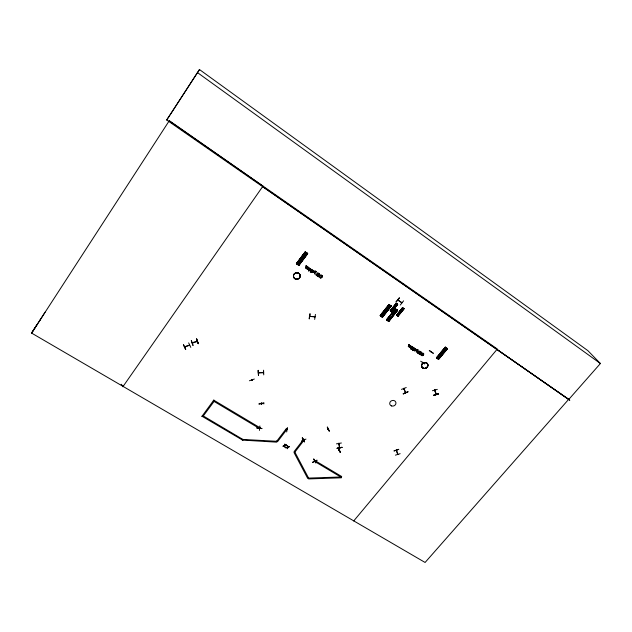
<?xml version="1.0" encoding="UTF-8"?>
<svg xmlns="http://www.w3.org/2000/svg" width="632" height="632" viewBox="0 0 632 632"><rect width="100%" height="100%" fill="white"/><g stroke="black" fill="none" stroke-linecap="round" stroke-linejoin="round"><path stroke-width="0.95" d="M308.479 267.581L307.895 268.821M341.367 476.757L341.391 477.8L308.598 478.93L308.574 477.879M201.916 416.212L242.34 439.975M276.666 441.081L276.595 442.155L242.822 440.117M242.822 440.322L242.893 439.248M312.461 272.582L311.908 272.202A0.853 0.814 -13.9 0 1 311.695 271.807L311.679 271.523M317.983 275.773L317.975 275.963A0.853 0.814 -15.2 0 0 318.212 276.453L318.947 276.84L319.658 276.397M256.821 427.927L261.893 428.622M308.163 267.557L308.076 268.087L307.302 267.186M308.163 269.382L308.74 268.142M309.941 270.575L310.517 269.343M303.629 440.172L303.858 440.615L303.755 439.864M411.092 346.289L410.99 346.96M411.132 346.581L411.061 346.115M284.653 445.592L283.199 446.176L284.653 445.592L284.716 444.075M284.913 447.195L284.977 445.671L286.415 445.086L284.977 445.671M287.331 447.179L285.869 447.772L287.331 447.179L287.394 445.671M285.862 447.63L287.331 447.361L287.584 448.783L287.647 447.259L289.085 446.682L287.647 447.259M314.531 461.02L314.997 461.068M421.742 353.683L421.749 353.501A0.822 0.743 -24.4 0 0 421.552 353.051L421.252 352.846M284.598 447.014L284.661 445.773L283.183 446.042M419.688 353.754L419.735 354.038A0.814 0.735 -24.4 0 0 419.932 354.481M287.268 448.602L287.331 447.361M286.422 445.22L284.969 445.489L285.032 444.264M289.093 446.816L287.647 447.077L287.71 445.86M339.455 447.464L339.74 447.804L339.423 447.172M261.909 428.417L256.813 427.975M214.161 401.288L203.314 415.967M201.892 416.409L213.869 400.024L213.292 400.965L259.088 428.283L259.649 427.351M304 439.825L303.866 439.382M310.28 270.338C310.502 272.503 312.745 268.474 310.983 271.128M264.121 403.753L258.97 403.406M410.792 346.273L410.729 346.786L409.828 346.107L410.626 346.044M410.832 346.581L410.571 345.933M259.317 427.524L259.254 428.196L259.262 427.572M261.53 403.24L261.608 403.856M259.27 427.801L259.499 428.196L259.491 427.532M259.42 430.432L259.902 425.928M314.823 460.949L315.25 460.507M412.341 348.769L412.672 349.622M184.686 346.992L185.215 346.605M327.613 429.357L328.127 429.144M328.198 429.278L327.581 429.199M423.377 354.086L423.25 354.75M319.76 275.647L319.516 275.031M202.469 415.461L242.893 439.445L276.674 441.286L277.48 441.76L287.173 429.065M339.029 450.189L338.689 450.616L339.194 450.426M339.258 450.592L339.092 450.213M286.312 429.436L286.849 429.815L286.762 429.357M286.857 429.602L286.328 429.602M286.675 431.956L287.394 427.461M251.971 379.761L252.176 380.464L251.805 379.816M403.967 388.988L404.022 388.522M411.077 347.956L411.266 347.324M198.29 343.634L196.671 338.95M197.192 341.114L192.246 342.734M197.382 341.296L197.263 341.146M196.844 341.225L196.931 341.462M309.127 318.805L309.87 313.812M310.233 316.087L310.32 316.277M314.594 316.735L314.491 316.6M314.673 319.421L315.423 314.428M193.108 345.364L191.306 340.553L192.902 345.428M420.027 353.778L420.478 354.457M421.378 353.422L420.944 354.299L420.201 354.26M192.807 342.971L192.839 342.907M314.057 271.642L314.065 272.06M192.326 343.113L192.333 342.647M314.42 271.76L314.467 272.195M190.793 347.403L188.66 342.884M189.703 345.127L184.844 346.936M189.213 345.072C190.264 345.546 186.898 345.435 184.773 346.928M185.792 349.362L183.62 344.756M185.144 346.581L185.279 347M184.797 346.707L184.876 347.134M398.097 300.398L397.915 299.789M416.504 350.089L416.567 350.507M320.092 275.592L319.839 276.303M320.068 275.884L320.092 275.402A0.853 0.814 -15.3 0 0 319.792 274.944L319.547 274.778A0.853 0.814 -15.3 0 0 318.986 274.73M318.03 275.576L317.999 276.058A0.853 0.814 -15.2 0 0 318.236 276.54M308.171 269.177L309.064 267.952L310.083 268.632M309.949 270.377L311.197 269.208M321.87 276.65L321.901 276.168A0.814 0.774 -15.8 0 0 321.704 275.702L321.57 275.592M423.717 354.299L422.721 355.705L421.52 355.484M413.984 349.709L413.921 350.073A0.822 0.743 -24.1 0 0 414.118 350.515L415.019 350.871L415.651 350.278M308.527 269.232L309.601 268.45M410.768 347.79L411.63 346.628L412.498 347.055M412.388 348.88L412.498 348.39M303.55 439.817L304.016 439.619M423.361 354.26L422.753 355.287L421.718 355.247M318.378 275.671L318.473 276.342M314.91 460.886L315.092 460.452M339.202 450.608L338.681 450.387M411.092 347.837L411.693 346.96L412.325 347.308M412.712 348.69L412.909 349.409M314.08 271.728L314.523 271.049M338.965 443.237L338.886 443.98L339.052 443.561M421.362 353.541L420.533 354.347M416.235 349.828L416.196 350.389M416.227 350.089L416.638 349.433L417.523 349.599M322.217 276.666L321.949 277.298M308.076 268.087L308.092 267.352M313.741 271.547L313.535 272.052M311.742 271.412L312.113 270.717M321.838 276.563L321.625 277.085M411.029 346.66L410.689 347.331M423.645 354.536L422.895 355.461L421.734 355.603M415.84 350.191L415.998 349.646A0.83 0.75 -24.1 0 0 415.801 349.188L415.493 348.983M421.631 353.754L420.959 354.663L420.019 354.489M421.591 354.054L421.702 353.391A0.822 0.743 -24.4 0 0 421.497 352.94L421.196 352.735A0.814 0.735 -24.4 0 0 420.667 352.703L419.893 353.493M419.798 353.675L420.146 353.004M412.451 348.69L413.091 347.79L413.905 347.9M303.644 440.259L304.032 440.504L303.55 439.524M308.716 268.703C307.721 270.164 310.454 270.101 309.783 268.584M310.494 269.904L310.304 270.678M310.344 270.291L310.928 269.516M319.697 275.694L319.176 276.445M319.539 276.097L319.286 274.936M314.136 271.57L315.25 271.12M37.075 324.493L31.6 333.088L425.091 562.464L568.697 399.305L262.643 186.614M39.761 320.519L45.062 312.208M308.234 268.489L308.432 267.391M251.805 380.03L252.152 380.417M313.654 271.752L312.84 272.566L312.066 272.337M166.682 119.977L199.475 69.536L587.871 350.649L600.4 363.519L568.792 399.424L166.682 119.977L169.526 115.775M170 115.071L199.475 69.536M322.099 276.927L321.253 277.89L320.242 277.803M169.234 120.791L31.6 333.088L39.99 320.163M319.95 276.002L319.334 276.745M321.743 276.777L321.451 277.29M420.122 353.762L420.904 353.075M122.853 386.768L262.999 186.1L169.297 120.68M414.134 349.63L414.963 348.943M306.188 266.269L305.872 265.985L306.346 265.938M306.078 266.175L306.093 265.685M306.409 265.969L307.049 266.396L305.785 268.11L306.165 266.183M305.785 268.11L307.034 266.301M307.768 266.87L306.694 267.478L307.097 266.925M306.71 268.379L306.409 267.826L306.394 268.505M310.209 268.45L308.795 271.081L308.74 270.03M309.901 268.869L308.93 269.785M308.503 270.883L309.008 270.077M310.28 272.076L312.303 269.935L311.987 269.651M310.573 272.274L312.279 269.848M315.605 271.239L316.19 271.634L314.523 273.996L314.823 272.85L314.096 272.155M314.799 272.447L315.036 272.684C316.995 271.499 313.82 270.662 314.546 272.305M316.055 274.667L316.427 275.212M315.897 274.873L316.656 275.165L318.228 273.198L317.011 273.04L317.398 273.727L316.158 274.691M317.864 273.688L318.228 273.198M317.841 273.601L317.888 274.059M317.027 275.607L319.081 273.435L317.343 275.892L317.027 275.607L317.343 275.892M317.051 275.694L318.789 273.237M317.319 275.805L319.081 273.435M319.705 276.642L319.784 276.895M321.08 275.497L320.629 275.402L321.333 275.204M321.325 275.544L320.677 275.512L320.898 275.038M434.784 390.189L436.041 394.51L434.808 390.221M435.985 394.431L435.898 394.028M436.206 394.392L435.006 390.102M298.936 265.337L296.392 263.568L305.161 251.828L307.713 253.622L298.904 265.322L307.681 253.606M296.44 263.599L305.303 251.852M296.574 263.663L305.351 251.939L305.762 252.215L297 263.963L296.392 263.568M296.827 263.868L305.754 252.192L297.151 264.097L305.754 252.192M397.457 453.839L397.662 454.376L396.422 450.316M397.528 454.005L397.884 454.361L396.43 450.355M298.154 264.8L307.365 253.377L298.596 265.108L298.154 264.8L306.939 253.084L307.531 253.448L298.778 265.203M298.17 264.808L307.128 253.187M307.097 253.148L298.209 264.84M298.454 265.005L307.278 253.321M242.333 440.18L242.893 439.445M316.774 274.446L316.34 274.778M276.674 441.286L286.367 428.575M341.414 476.97L308.606 478.1L294.875 452.117L294.077 451.643L303.779 439.082M308.606 478.1L307.729 478.471L293.991 452.504L294.875 452.117L304.577 439.556M391.121 305.856L382.478 317.209L380.108 315.55L388.972 304.434L391.153 305.92L382.297 317.051M389.083 304.474L380.156 315.589L380.835 316.055M389.28 304.648L380.425 315.771M389.533 304.798L380.519 315.834L389.66 304.916M391.145 305.943L382.313 317.059L381.76 316.711L390.631 305.604L382.084 316.932M381.815 316.75L390.932 305.817M390.781 305.69L381.799 316.735M382.478 317.209L391.334 306.101M390.505 310.944L396.651 303.668L390.687 311.078L390.244 310.762L396.232 303.32L397.607 304.284L391.793 311.853M396.635 303.652L396.177 303.328L390.236 310.762M396.438 303.51L390.418 310.889L391.824 311.876L391.35 311.544L397.488 304.261L391.334 311.537M391.2 311.371L390.592 310.976M391.421 311.576L397.354 304.142M388.285 321.088L397.101 309.972L388.119 321.001L388.846 321.498L397.504 310.257L395.363 308.795L386.484 319.855L387.037 320.211M386.642 319.934L395.49 308.858L386.468 319.839L388.688 321.364L397.544 310.304L397.117 310.004M386.903 320.148L395.758 309.072M314.554 461.376L315.123 460.665L341.691 476.52L341.122 477.223L314.554 461.376L314.396 460.696M409.26 344.938L408.928 344.566L408.841 344.993M408.248 346.534C410.539 344.361 407.672 346.336 408.564 346.826L409.512 344.946M409.196 346.652C408.177 346.723 412.246 347.956 409.512 345.988M409.141 346.541C410.334 348.192 410.603 346.66 409.67 345.822M388.261 321.072L396.991 309.941M397.291 310.154L388.53 321.285M388.522 321.277L397.504 310.257L388.569 321.317M403.698 308.479L397.678 315.842L403.698 308.479L397.71 315.874L398.144 316.174L404.093 308.787L402.576 307.666L396.58 315.076L397.046 315.4L402.782 307.855M402.868 307.887L397.062 315.408M396.959 315.321L402.963 307.989L402.521 307.681M410.95 349.243L411.479 348.58L411.274 349.536L413.004 347.371L412.688 347.079M411.234 348.216C413.296 346.692 411.772 349.235 411.029 347.845M412.957 347.26L411.274 349.536M412.57 350.326L413.107 349.67L412.894 350.618L414.632 348.453L414.308 348.169M413.044 349.401L414.047 348.667L413.62 348.042L412.751 349.251M414.576 348.343L412.894 350.618M416.844 351.084C415.429 352.767 417.294 351.289 416.401 350.768M417.705 350.01C417.231 352.506 417.207 347.924 416.638 350.618M416.212 351.866L416.543 352.166L418.234 350.065L417.649 349.599M417.815 353.051L419.214 351.795C417.799 351.368 420.817 351.163 419.387 351.574M417.894 352.688L418.376 352.933L419.261 351.906L418.898 351.242M419.893 351.985L418.115 353.146M419.711 351.866L419.751 351.123M418.795 353.604L420.564 351.408L420.888 351.7L419.119 353.896L418.795 353.604L420.564 351.408M421.062 354.979L421.275 354.536L421.252 355.287M422.895 353.541L422.2 353.391L423.329 353.422M422.729 353.185L422.2 353.391M399.495 297.956L396.153 302.064M395.94 301.906L399.282 297.798M401.818 302.633L397.765 300.137L398.152 300.39M403.572 300.84L400.293 305.035M422.784 362.602L422.658 362.104M433.283 353.312L429.247 350.499L433.228 353.201M424.617 363.977L420.699 361.196M438.497 359.197L436.42 357.815L445.339 347.126M436.42 357.815L445.276 347.15L447.345 348.564L438.529 359.26M436.838 358.107L445.544 347.339M437.067 358.265L445.963 347.632L437.107 358.289L436.57 357.894M437.992 358.913L446.903 348.303L447.543 348.745L438.64 359.363L438.008 358.929L446.856 348.264L438.276 359.118L447.345 348.588L438.426 359.213M353.707 520.966L497.329 349.022L169.171 120.87M311.971 270.994L312.658 270.385A0.853 0.814 -14 0 1 313.219 270.433L313.559 270.662M307.8 268.434L306.678 267.391M318.283 275.252L318.591 274.817M412.688 348.303L413.62 347.79M314.546 271.642L315.684 271.681M418.779 352.846L418.226 353.162M415.54 350.562L415.943 349.536A0.83 0.75 -24.2 0 0 415.745 349.085L415.437 348.88A0.814 0.743 -24.1 0 0 414.908 348.84L413.976 350.175A0.822 0.743 -24.1 0 0 414.173 350.626L414.316 350.744M421.402 354.133L420.185 354.576M312.279 271.199L313.006 270.773M410.8 347.047L410.152 347.616L409.339 347.324M423.053 354.844L422.01 355.366M318.805 275.094L318.362 276.144M318.583 275.457L319.429 275.062M312.99 272.108L313.393 270.954M404.148 388.972L403.88 388.285M412.941 348.524L413.668 348.145M416.67 350.002L417.76 350.112M338.839 443.506L338.863 443.948L338.752 443.372M339.463 447.369L339.542 447.851L338.792 443.269M415.184 350.444L415.508 349.267M409.876 346.218L410.516 345.981M286.375 429.61L286.817 429.618M316.766 275.102L317.667 273.838M411.313 346.81L410.824 348.295M313.353 272.147L312.816 272.479M306.86 268.442L307.784 268.347M321.427 277.195L320.203 277.416M321.704 277.464L320.732 277.914M308.045 268.584L307.294 268.908M409.718 345.933L410.634 345.728M312.872 272.195L313.322 270.859M319.271 276.263L318.552 276.334M308.953 268.553L309.49 268.395M310.731 269.745L311.268 269.595M313.812 458.927L315.858 462.972L313.622 459.132M304.545 441.776L302.444 437.913M302.262 437.992L304.561 441.91L302.254 438.008M411.535 347.205L412.427 347.576M189.632 345.364L189.568 345.151M312.311 270.654L312.682 270.472A0.853 0.814 -14 0 1 313.243 270.52L313.583 270.749A0.861 0.822 -14 0 1 313.812 271.239M321.246 277.353L320.361 277.503M415.319 350.594L414.434 350.728M328.119 429.365L328.04 428.931M307.666 268.45L306.994 268.513M197.255 341.541L192.333 343.073M409.868 345.807L410.484 345.672M410.468 347.355L409.528 347.434M185.524 349.449L183.399 344.851M308.922 268.118L309.972 268.395M312.848 272.1L312.074 271.42L313.243 270.867M397.884 299.939L401.905 302.807M411.519 346.81L412.562 347.197M415.011 350.412L414.553 350.46M415.027 349.235L414.308 350.254M327.416 427.074L329.414 431.111M301.385 441.057L305.983 439.09M338.246 448.515L340.458 452.362L338.246 448.372M314.388 460.728L314.546 461.273M316.988 460.23L312.548 462.466M316.98 460.222L312.461 462.308M286.415 445.086L284.969 445.489M283.199 446.176L284.661 445.773M289.085 446.682L287.647 447.077M285.869 447.772L287.347 447.496M406.242 387.535L401.47 389.391M404.022 388.577L405.602 392.709L405.199 392.18M407.885 391.785L403.24 393.941L407.885 391.777M318.797 274.794L318.963 274.644A0.853 0.814 -15.3 0 1 319.523 274.691L319.879 274.999A0.861 0.822 -15.4 0 1 320.116 275.489M249.411 380.764L254.34 379.034M259.025 404.401L263.892 402.655M196.678 338.957L198.25 343.753L196.465 339.013M432.399 390.75L437.336 389.367M433.639 395.15L438.505 393.633M438.497 393.602L433.742 395.45L438.616 393.949M394.107 450.964L398.808 449.32L394.076 450.877M395.419 455.151L400.159 453.681M263.141 372.525L263.615 372.525L258.362 372.572M263.512 372.722L263.607 372.319M258.456 375.139L258.235 370.352L258.48 375.132M327.226 427.137L329.161 431.229M338.476 448.404L340.443 452.354M258.472 372.722L258.954 372.92L258.828 372.501M341.383 443L336.445 443.862M337.204 448.499L342.07 447.266L337.196 448.467M337.14 448.167L342.094 447.409L337.164 448.254M416.812 349.377L417.705 349.709M422.223 353.407L423.258 353.762M314.926 317.027L314.926 316.593M263.749 374.879L263.576 370.194M309.356 318.812L310.138 313.851M415.09 349.109C416.298 349.148 415.098 351.163 414.45 350.405M421.015 353.083L420.256 353.367L420.169 354.299M261.624 403.706L261.403 404.156L261.64 403.532M318.923 276.753L318.37 276.579M403.951 389.036L403.714 388.348M307.587 266.767L308.092 267.02M261.198 402.955L261.53 403.516M258.464 372.517L258.377 372.943M258.488 372.991L263.512 372.746L263.489 372.272M307.31 269.003L306.67 268.687M411.535 348.69L410.863 348.319M413.154 349.78L412.325 348.951M309.032 270.164L308.487 269.904M259.776 428.322L259.681 427.888M431.182 352.229L431.048 351.732M310.96 271.041L310.328 270.693M405.633 392.646L403.785 388.672M261.403 402.94L261.403 404.156M320.511 277.977L320.013 277.677M396.667 315.099L402.576 307.666L396.667 315.099L398.16 316.182M391.69 311.75L397.623 304.324L396.169 303.32M395.458 308.811L395.893 309.135M403.88 308.637L397.947 316.032L404.061 308.764L403.619 308.456M307.113 268.971L306.267 268.276M422.855 353.114L423.653 353.754M327.732 429.483L327.645 429.049M409.196 345.514L408.928 344.566M409.03 344.701L409.323 345.088M321.301 275.457L321.728 275.789A0.814 0.782 -15.8 0 1 321.933 276.263M310.533 271.31L309.949 270.678M339.021 443.522L339.518 447.796M413.715 347.719L414.189 348.287M421.915 355.429L421.512 355.065M415.469 349.306L414.497 349.512L414.497 350.515M421.07 352.996L421.433 353.533M386.768 320.053L395.624 308.977M418.06 353.217L417.634 352.806M296.7 263.789L305.477 252.057M321.522 275.197L321.988 275.592M389.51 304.774L389.107 304.498M213.853 400.214L259.657 427.548M286.391 428.773L287.197 429.262M303.81 439.279L304.608 439.761M315.408 271.12L316.19 271.634M408.786 344.89L409.165 345.372M409.828 346.107L410.729 346.786M417.088 350.958L416.686 350.61M416.891 351.195L416.267 350.618M418.945 351.353L419.443 351.684M317.572 273.49L317.011 273.04M297.427 262.43L299.647 263.963M387.495 318.765L389.549 320.187M381.136 314.467L383.197 315.897M437.431 356.764L439.39 358.123M302.925 255.083L305.13 256.568M304.355 257.682L302.128 256.094M303.463 258.875L301.235 257.287M391.011 310.067L392.172 310.881M397.267 314.349L398.634 315.305M390.924 310.036L392.298 310.991M395.103 313.259L393.009 311.758M394.305 314.262L392.219 312.761M391.35 313.954L393.373 315.321M303.818 253.89L306.022 255.383M496.965 349.457L569.788 400.301L568.61 398.839M400.451 310.383L401.802 311.3M394.107 306.046L395.482 307.01M401.217 312.09L399.851 311.134M396.604 311.378L394.518 309.885M390.252 307.049L388.151 305.548M393.941 310.699L395.972 312.074M387.582 306.362L389.62 307.745M397.022 305.082L395.648 304.118M394.637 305.375L396.019 306.338M402.355 310.668L400.988 309.712M197.382 72.538L600.4 363.519M397.275 304.118L397.733 304.442M445.923 347.608L445.386 347.181M420.075 354.599L419.877 354.37A0.814 0.735 -24.4 0 1 419.68 353.928M321.759 275.331L322.146 275.789M411.045 348.532L410.697 347.869M423.084 353.549L423.432 354.197M309.577 268.363L309.925 268.963M306.883 268.529L306.56 268.118M121.123 384.256L123.161 386.334M314.191 272.337L314.823 272.85M423.464 353.47L423.748 353.96M446.405 349.575L444.438 348.208M445.805 350.302L443.838 348.935M444.904 351.384L442.937 350.017M444.106 352.348L442.139 350.981M443.206 353.43L441.239 352.063M403.335 309.38L401.992 308.456M402.932 309.877L401.589 308.961M420.888 351.7L419.119 353.896M338.223 448.38L340.198 452.473M338.649 450.474L338.713 450.324M396.596 305.548L395.245 304.624M434.879 389.889L435.116 390.489M434.705 389.944L434.95 390.639M435.811 393.862L436.23 394.352M414.047 348.667L413.328 349.559M388.72 308.874L386.65 307.436M387.922 309.877L385.852 308.44M387.021 311.007L384.951 309.569M407.924 391.864L403.161 393.744M433.702 395.284L438.569 393.768M396.501 450.031L396.722 450.719L396.343 450.079M314.12 272.25L314.033 271.807M416.235 350.562L416.14 350.136M306.623 254.585L304.403 253.045M315.028 316.664L309.751 316.435L314.886 316.845M286.407 429.815L286.415 429.333L286.359 429.768M258.235 370.352L258.488 375.25M263.023 372.406L263.125 372.295M260.194 427.919L260.131 428.346L260.147 427.864M311.908 272.202A0.853 0.814 -13.9 0 1 311.671 271.721M420.793 352.861A0.822 0.743 -24.4 0 1 421.331 352.901M414.979 348.888A0.83 0.75 -24.2 0 1 415.516 348.927M394.084 306.836L394.858 306.899L394.084 306.836M400.427 311.165C401.059 312.492 401.494 309.972 400.427 311.165M394.858 307.721L393.483 306.765L394.858 307.721M391.611 405.957A3.16 2.812 -18.6 0 0 395.94 402.71A3.16 2.812 -18.6 0 0 390.947 401.115A3.16 2.812 -18.6 0 0 391.611 405.957M424.23 368.472A3.231 2.891 -23.9 0 0 427.674 364.245A3.239 2.907 -23.9 0 0 422.223 363.874A3.239 2.907 -23.9 0 0 424.23 368.488A3.239 2.907 -23.9 0 0 427.682 364.237A3.231 2.891 -23.9 0 0 422.239 363.874A3.231 2.891 -23.9 0 0 424.23 368.472A3.223 2.884 -23.9 0 0 427.667 364.245A3.223 2.884 -23.9 0 0 422.239 363.882A3.223 2.884 -23.9 0 0 424.23 368.472A3.239 2.907 -23.9 0 0 427.659 364.19A3.239 2.907 -23.9 0 0 422.2 363.819A3.239 2.907 -23.9 0 0 424.206 368.44M294.852 278.665A3.397 3.247 -9.2 0 0 300.208 276.263A3.397 3.247 -9.2 0 0 295.421 273.056A3.397 3.247 -9.2 0 0 294.852 278.665A3.389 3.239 -9.2 0 0 300.2 276.255A3.389 3.239 -9.2 0 0 295.421 273.056A3.389 3.239 -9.2 0 0 294.86 278.657A3.381 3.231 -9.2 0 0 300.192 276.263A3.381 3.231 -9.2 0 0 295.428 273.063A3.381 3.231 -9.2 0 0 294.86 278.657"/></g></svg>
